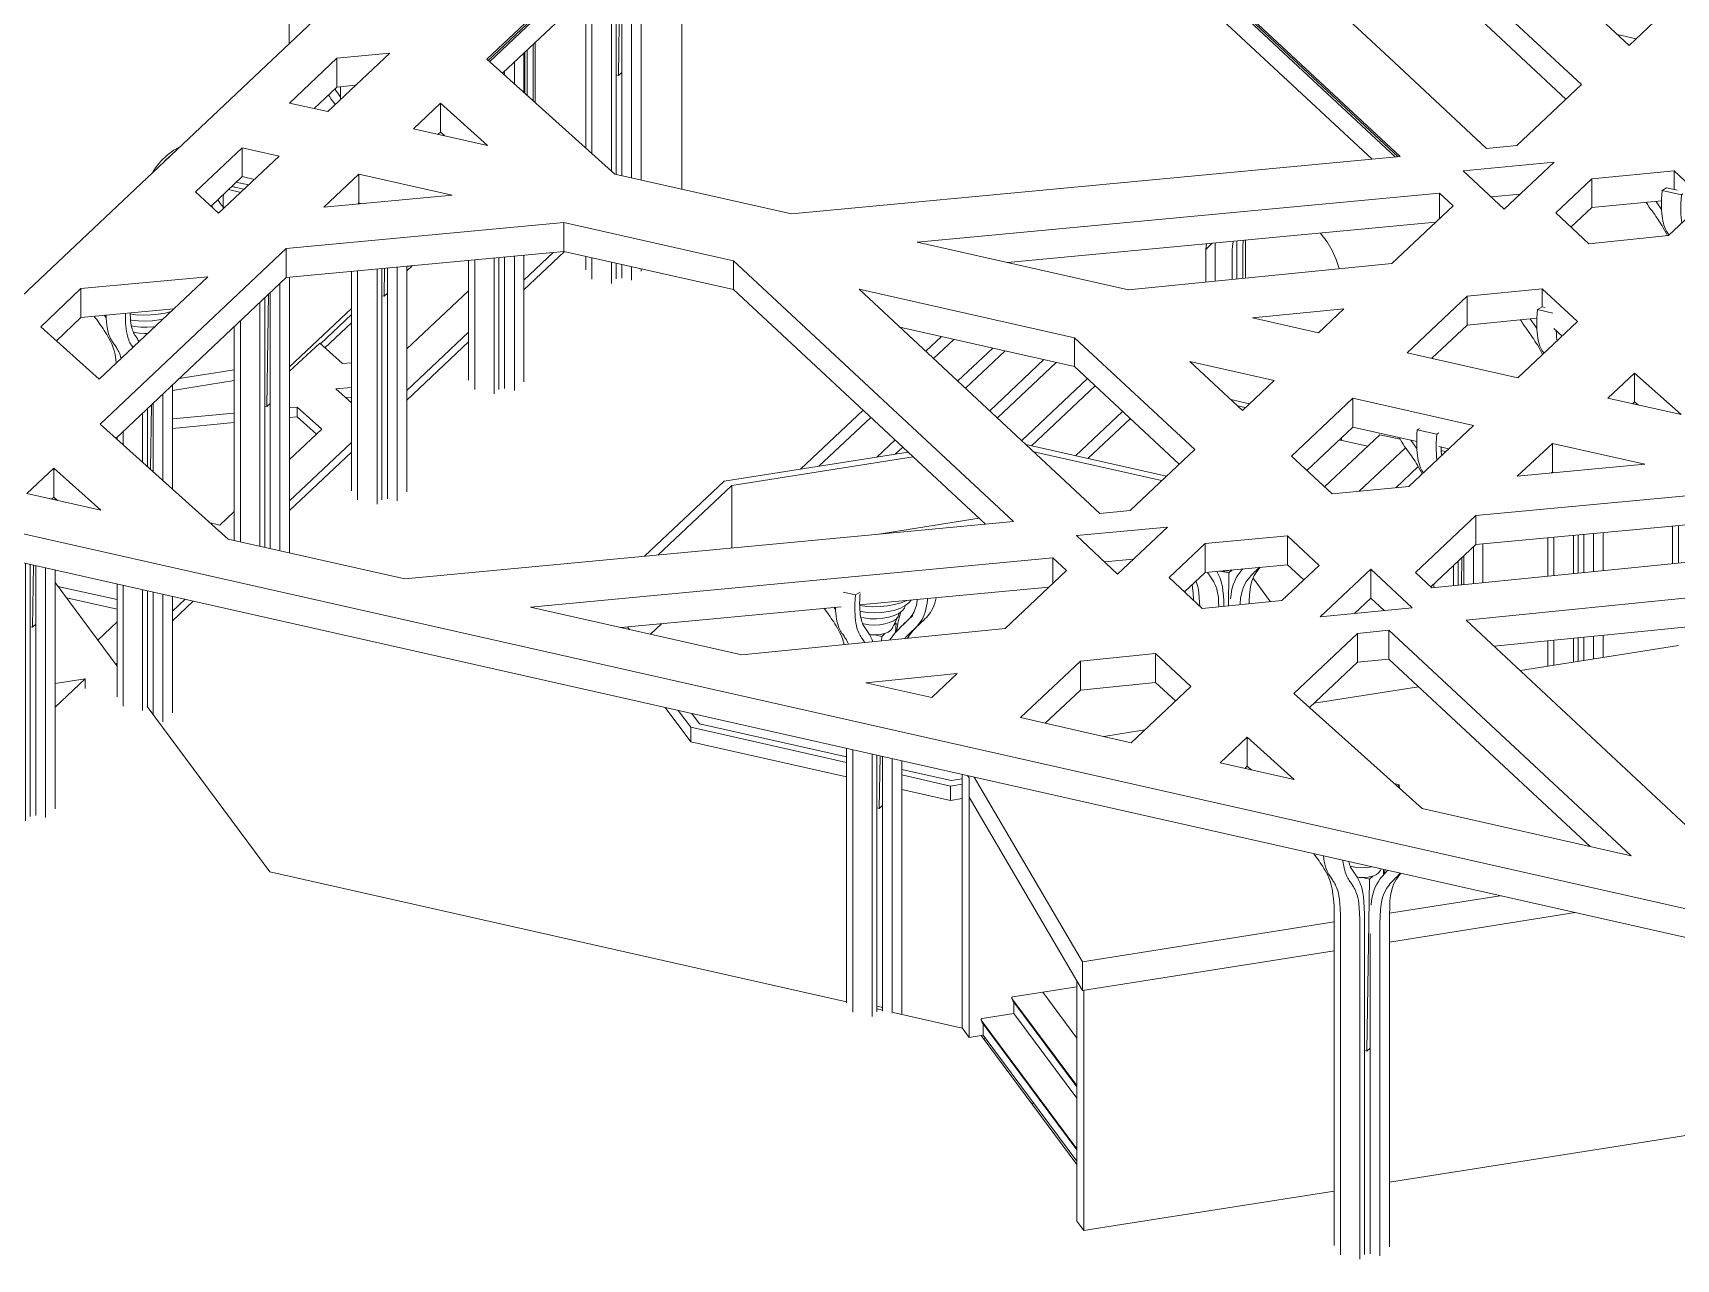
# Model space of a CAD drawing. Header units: millimetres. Extents: x -37866 to 44733, y -22737 to 33386.
# Drawn here: x -5679 to 9484, y -8749 to 2570 of the extents above; entities that cross this region are included whole.
import ezdxf

# ---------------------------------------------------------------- set-up
doc = ezdxf.new("R2010")
doc.units = ezdxf.units.MM
for name, color, linetype, lineweight in [('A-DOOR', 31, 'Continuous', 9), ('A-DOOR-FRAM', 31, 'Continuous', 9), ('A-FLOR', 192, 'Continuous', 9), ('A-GENM', 13, 'Continuous', 9), ('A-GLAZ-CURT', 52, 'Continuous', 9), ('A-WALL', 113, 'Continuous', 9), ('I-WALL', 2, 'Continuous', 9), ('S-FNDN', 32, 'Continuous', 9), ('S-STRS', 31, 'Continuous', 9)]:
    doc.layers.add(name, color=color, linetype=linetype, lineweight=lineweight)

# ---------------------------------------------------------------- blocks, each defined once
blk = doc.blocks.new('Arch - 750 x 2100 mm-239388-_3D_')
at = {"layer": 'A-DOOR-FRAM'}
for p, q in [((-1061, 2464), (-1061, 1941)), ((-1139, 2011), (-1139, 2390)), ((-1118, 1992), (-1118, 2410))]:
    blk.add_line(p, q, dxfattribs=at)
blk = doc.blocks.new('Arch - 750 x 2100 mm-239389-_3D_')
at = {"layer": 'A-DOOR'}
blk.add_line((-4328, -620), (-3821, -540), dxfattribs=at)
at = {"layer": 'A-DOOR-FRAM'}
blk.add_polyline3d([(-4472, 1377, 0), (-4461, 1389, 0), (-4419, 1428, 0)], dxfattribs=at)
blk = doc.blocks.new('楼梯 - 楼梯-163403-_3D_')
at = {"layer": 'S-STRS'}
for p, q in [((3356, -6343), (3954, -7148)), ((3639, -6285), (3364, -6328)), ((3364, -6364), (3364, -6354)), ((3954, -7158), (3364, -6364)), ((3954, -6710), (3639, -6285)), ((3374, -6482), (3080, -6528)), ((3374, -6482), (3374, -6376)), ((3954, -7264), (3374, -6482)), ((3072, -6543), (3954, -7731)), ((3080, -6564), (3080, -6554)), ((3954, -7741), (3080, -6564)), ((3090, -6682), (3090, -6576)), ((3090, -6682), (3954, -7846))]:
    blk.add_line(p, q, dxfattribs=at)
for points in [[(3356, -6343, 0), (3356, -6343, 0), (3355, -6341, 0), (3355, -6339, 0), (3355, -6336, 0), (3356, -6334, 0), (3358, -6332, 0), (3360, -6330, 0), (3362, -6329, 0), (3364, -6328, 0)], [(3080, -6528, 0), (3078, -6529, 0), (3076, -6530, 0), (3074, -6532, 0), (3072, -6534, 0), (3071, -6536, 0), (3071, -6539, 0), (3071, -6541, 0), (3072, -6543, 0), (3072, -6543, 0)]]:
    blk.add_polyline3d(points, dxfattribs=at)
blk = doc.blocks.new('Family6 - Family6-227031-_3D_')
at = {"layer": 'A-GENM'}
for p, q in [((-774, 552), (-1148, 199)), ((-1148, 288), (-877, 544)), ((-1658, 190), (-2229, -348)), ((-3031, -294), (-3311, -554)), ((-2821, -483), (-3031, -294)), ((-2229, -731), (-1658, -192)), ((-1658, -281), (-2229, -819)), ((-2740, -475), (-2821, -483)), ((-3821, -640), (-4392, -730)), ((-2882, -717), (-2740, -703)), ((-2740, -844), (-2882, -717)), ((-3311, -891), (-3239, -885)), ((-3239, -885), (-3014, -1087)), ((-3239, -973), (-3239, -885)), ((-2740, -792), (-2792, -797)), ((-4392, -993), (-3821, -939)), ((-3821, -1028), (-4392, -1082)), ((-3239, -973), (-3311, -980)), ((-3062, -1133), (-3239, -973)), ((-3014, -1087), (-3311, -1367)), ((-3311, -1749), (-2740, -1211)), ((-2740, -1300), (-3311, -1838)), ((-3954, -1974), (-4042, -1954)), ((-3821, -1848), (-3954, -1974)), ((-5448, -2539), (-4902, -2662)), ((-4902, -2751), (-5369, -2646)), ((-4392, -2768), (-4275, -2658)), ((-4199, -2675), (-4392, -2857)), ((-4902, -2867), (-5080, -3035)), ((-4913, -3259), (-4902, -3249)), ((-5473, -3654), (-5197, -3393)), ((-5197, -3393), (-5473, -3437)), ((-5197, -3482), (-5197, -3393))]:
    blk.add_line(p, q, dxfattribs=at)
blk = doc.blocks.new('Family7 - Family7-230587-_3D_')
at = {"layer": 'A-GENM'}
for p, q in [((-505, 5121), (-7656, -1629)), ((-1490, 2326), (227, 3946)), ((4355, 3834), (6939, 1428)), ((227, 3680), (-1344, 2197)), ((6680, 1403), (4355, 3568)), ((6881, 2299), (5514, 3573)), ((7501, 3125), (8610, 2092)), ((9050, 2454), (8565, 2905)), ((8468, 1958), (7501, 2859)), ((9343, 2730), (9050, 2454)), ((9115, 2515), (8942, 2554)), ((-3310, 1922), (-2873, 2335)), ((-2386, 2384), (-2958, 1843)), ((-2873, 2335), (-2386, 2384)), ((-2873, 2068), (-2873, 2335)), ((-308, 1266), (-1490, 2326)), ((7736, 1503), (6881, 2299)), ((-2873, 2068), (-3082, 1871)), ((-2701, 2086), (-2873, 2068)), ((8610, 2092), (8013, 1529)), ((-2958, 1843), (-3310, 1922)), ((-2168, 1685), (-1919, 1920)), ((-1919, 1920), (-1485, 1531)), ((-1919, 1654), (-1919, 1920)), ((-1485, 1531), (-2168, 1685)), ((-1919, 1654), (-1940, 1634)), ((-1882, 1621), (-1919, 1654)), ((8013, 1529), (7736, 1503)), ((-4177, 1103), (-3748, 1509)), ((-3406, 1432), (-3965, 905)), ((-3748, 1509), (-3406, 1432)), ((-3748, 1509), (-3748, 1243)), ((6939, 1428), (1322, 898)), ((7518, 1297), (8359, 1376)), ((8359, 1376), (7899, 942)), ((-3748, 1243), (-4035, 971)), ((-3634, 1217), (-3748, 1243)), ((-2994, 960), (-2670, 1266)), ((-2670, 1266), (-1809, 1072)), ((-2670, 1000), (-2670, 1266)), ((1322, 898), (-308, 1266)), ((7899, 942), (7518, 1297)), ((8373, 910), (8705, 1224)), ((8705, 1224), (9465, 1295)), ((8705, 958), (8705, 1224)), ((9465, 1295), (9758, 1023)), ((9465, 1126), (9465, 1295)), ((-3965, 905), (-4177, 1103)), ((-1809, 1072), (-2994, 960)), ((2481, 637), (7300, 1091)), ((7300, 1091), (7426, 974)), ((7300, 856), (7300, 1091)), ((8046, 1081), (7778, 1055)), ((-2670, 1000), (-2680, 989)), ((-2641, 993), (-2670, 1000)), ((7426, 974), (6861, 441)), ((8680, 624), (8373, 910)), ((8705, 958), (8515, 778)), ((9349, 1018), (8705, 958)), ((9758, 1023), (9414, 698)), ((-3341, 578), (-780, 819)), ((-780, 819), (787, 466)), ((-780, 553), (-780, 819)), ((7264, 822), (3313, 449)), ((4430, 197), (2481, 637)), ((9414, 698), (8680, 624)), ((-5058, -1043), (-3341, 578)), ((-3341, 311), (-3341, 578)), ((-780, 553), (-3341, 311)), ((787, 200), (-780, 553)), ((787, 466), (3371, -1941)), ((787, 200), (787, 466)), ((-5235, 209), (-4065, 319)), ((-4065, 319), (-5067, -627)), ((-3341, 311), (-4913, -1173)), ((6861, 441), (4430, 197)), ((-5607, -143), (-5235, 209)), ((-5235, -58), (-5235, 209)), ((3111, -1965), (787, 200)), ((4168, -1866), (1945, 205)), ((1945, 205), (3933, -244)), ((7555, 138), (8249, 208)), ((8249, 208), (8574, -95)), ((8249, 41), (8249, 208)), ((-4379, 23), (-5235, -58)), ((5574, -61), (6419, 24)), ((6419, 24), (6183, -198)), ((7003, -383), (7555, 138)), ((7555, -128), (7555, 138)), ((-5067, -627), (-5607, -143)), ((-5235, -58), (-5462, -272)), ((3933, -510), (2322, -147)), ((6183, -198), (5574, -61)), ((7555, -128), (7231, -434)), ((8199, -63), (7555, -128)), ((8574, -95), (8025, -613)), ((3933, -244), (5042, -1276)), ((3933, -244), (3933, -510)), ((8432, -229), (8356, -158)), ((8025, -613), (7003, -383)), ((4900, -1410), (3933, -510)), ((5482, -915), (4997, -463)), ((4997, -463), (5775, -639)), ((8855, -802), (9101, -570)), ((9101, -570), (9530, -954)), ((9101, -836), (9101, -570)), ((5775, -639), (5482, -915)), ((5547, -853), (5374, -814)), ((5935, -1337), (6501, -802)), ((6501, -802), (7616, -1054)), ((6501, -1069), (6501, -802)), ((9530, -954), (8855, -802)), ((9101, -836), (9083, -853)), ((9133, -865), (9101, -836)), ((-3876, -2103), (-5058, -1043)), ((7616, -1054), (7019, -1618)), ((6501, -1069), (6077, -1469)), ((7091, -1202), (6501, -1069)), ((5042, -1276), (4445, -1839)), ((6309, -1685), (5935, -1337)), ((7388, -1269), (7296, -1248)), ((8019, -1523), (8342, -1219)), ((8342, -1219), (9197, -1412)), ((8342, -1485), (8342, -1219)), ((-5736, -1683), (-5487, -1448)), ((-5487, -1448), (-5053, -1837)), ((-5487, -1715), (-5487, -1448)), ((9197, -1412), (8019, -1523)), ((8342, -1485), (8332, -1494)), ((8367, -1491), (8342, -1485)), ((-7656, -1629), (14541, -6635)), ((7019, -1618), (6309, -1685)), ((7635, -1886), (10229, -1643)), ((-5053, -1837), (-5736, -1683)), ((-5487, -1715), (-5508, -1735)), ((-5451, -1747), (-5487, -1715)), ((14541, -6901), (-7656, -1896)), ((3371, -1941), (-2246, -2470)), ((4445, -1839), (4168, -1866)), ((7078, -2411), (7635, -1886)), ((7635, -2152), (7635, -1886)), ((10229, -1909), (7635, -2152)), ((-2246, -2470), (-3876, -2103)), ((3950, -2071), (4792, -1992)), ((4331, -2426), (3950, -2071)), ((4792, -1992), (4331, -2426)), ((5137, -2145), (5897, -2073)), ((5897, -2073), (6190, -2346)), ((5897, -2339), (5897, -2073)), ((12095, -2064), (7229, -2553)), ((4805, -2458), (5137, -2145)), ((5137, -2411), (5137, -2145)), ((7635, -2152), (7220, -2544)), ((-1087, -2732), (3732, -2277)), ((3858, -2394), (3293, -2927)), ((3732, -2277), (3858, -2394)), ((3732, -2512), (3732, -2277)), ((4478, -2288), (4210, -2313)), ((5137, -2411), (4947, -2590)), ((5897, -2339), (5137, -2411)), ((6190, -2346), (5846, -2670)), ((6048, -2480), (5897, -2339)), ((6199, -2821), (6667, -2381)), ((6667, -2381), (7048, -2736)), ((6667, -2381), (6667, -2647)), ((7229, -2553), (7078, -2411)), ((7548, -2851), (13109, -2293)), ((3696, -2547), (1950, -2711)), ((5112, -2744), (4805, -2458)), ((13109, -2559), (7806, -3091)), ((1781, -2727), (-255, -2919)), ((5846, -2670), (5112, -2744)), ((6667, -2647), (6515, -2790)), ((6790, -2762), (6667, -2647)), ((862, -3171), (-1087, -2732)), ((7048, -2736), (6199, -2821)), ((10154, -5287), (7548, -2851)), ((3293, -2927), (862, -3171)), ((5956, -3527), (6545, -2973)), ((6545, -2973), (6833, -2944)), ((6545, -3239), (6545, -2973)), ((6833, -2944), (9068, -5026)), ((6833, -3210), (6833, -2944)), ((3987, -3230), (4681, -3160)), ((4681, -3160), (5006, -3463)), ((4681, -3426), (4681, -3160)), ((3435, -3751), (3987, -3230)), ((3987, -3230), (3987, -3496)), ((6545, -3239), (6101, -3657)), ((6833, -3210), (6545, -3239)), ((8691, -4941), (6833, -3210)), ((2006, -3429), (2851, -3344)), ((2615, -3566), (2006, -3429)), ((2851, -3344), (2615, -3566)), ((4681, -3426), (3987, -3496)), ((5006, -3463), (4457, -3982)), ((4864, -3597), (4681, -3426)), ((3987, -3496), (3662, -3803)), ((7140, -4590), (5956, -3527)), ((4457, -3982), (3435, -3751)), ((5276, -4168), (5526, -3932)), ((5526, -3932), (5961, -4323)), ((5526, -4198), (5526, -3932)), ((5961, -4323), (5276, -4168)), ((5526, -4198), (5503, -4219)), ((5564, -4233), (5526, -4198)), ((9068, -5026), (7140, -4590))]:
    blk.add_line(p, q, dxfattribs=at)
blk = doc.blocks.new('Family8 - COLUMN-233949-_3D_')
at = {"layer": 'A-GENM'}
for p, q in [((9354, 1116), (9397, 1141)), ((9354, 1116), (9533, 1076)), ((9495, 1119), (9400, 1141)), ((9546, 1083), (9533, 1076)), ((9581, 921), (9574, 923)), ((9592, 865), (9581, 868)), ((9873, -472), (9873, -94)), ((9960, -11), (9960, -550)), ((9687, -269), (9687, -305)), ((9731, -228), (9731, -344)), ((9760, -371), (9762, -198)), ((9783, -179), (9783, -391)), ((9687, -1960), (9687, -2305)), ((9731, -1956), (9731, -2264)), ((9783, -1951), (9783, -2215)), ((9873, -2130), (9873, -1943)), ((9960, -1934), (9960, -2047)), ((9450, -1982), (9450, -2329)), ((9507, -2324), (9507, -1977))]:
    blk.add_line(p, q, dxfattribs=at)
for points in [[(9421, 704, 0), (9415, 712, 0), (9409, 721, 0), (9403, 730, 0), (9396, 741, 0), (9390, 752, 0), (9384, 765, 0), (9378, 779, 0), (9372, 795, 0), (9367, 813, 0), (9363, 833, 0), (9358, 855, 0), (9355, 879, 0), (9352, 906, 0), (9350, 935, 0), (9349, 967, 0), (9349, 1000, 0), (9349, 1036, 0), (9351, 1075, 0), (9354, 1116, 0)], [(9533, 1076, 0), (9530, 1035, 0), (9529, 996, 0), (9528, 960, 0), (9528, 926, 0), (9529, 895, 0), (9531, 866, 0), (9534, 839, 0), (9538, 815, 0)], [(9209, 1005, 0), (9211, 1002, 0), (9223, 982, 0), (9236, 962, 0), (9249, 944, 0), (9262, 926, 0), (9275, 908, 0), (9287, 892, 0), (9298, 875, 0), (9310, 859, 0), (9321, 842, 0), (9332, 825, 0), (9344, 807, 0), (9355, 789, 0), (9366, 770, 0), (9378, 749, 0), (9390, 727, 0), (9401, 702, 0), (9403, 697, 0)], [(9350, 941, 0), (9337, 959, 0), (9324, 977, 0), (9312, 994, 0), (9300, 1012, 0), (9299, 1014, 0)], [(9584, 858, 0), (9581, 875, 0), (9578, 895, 0), (9575, 917, 0), (9574, 928, 0)]]:
    blk.add_polyline3d(points, dxfattribs=at)
blk = doc.blocks.new('Family8 - COLUMN-V23-_3D_')
at = {"layer": 'A-GENM'}
for p, q in [((8204, 16), (8247, 41)), ((8204, 16), (8347, -16)), ((8275, 35), (8247, 41)), ((8431, -230), (8431, -228)), ((8357, -1492), (8357, -1488)), ((8300, -2090), (8300, -2445)), ((8357, -2439), (8357, -2084)), ((8537, -2068), (8537, -2421)), ((8581, -2064), (8581, -2417)), ((8633, -2059), (8633, -2412)), ((8722, -2403), (8722, -2050)), ((8810, -2042), (8810, -2394)), ((8537, -3018), (8537, -3240)), ((8581, -3014), (8581, -3233)), ((8633, -3008), (8633, -3224)), ((8722, -3210), (8722, -2999)), ((8810, -2991), (8810, -3196)), ((8300, -3042), (8300, -3277)), ((8357, -3268), (8357, -3036))]:
    blk.add_line(p, q, dxfattribs=at)
for points in [[(8265, -387, 0), (8259, -379, 0), (8253, -370, 0), (8246, -359, 0), (8240, -348, 0), (8234, -335, 0), (8228, -321, 0), (8222, -305, 0), (8217, -287, 0), (8212, -267, 0), (8208, -245, 0), (8205, -221, 0), (8202, -194, 0), (8200, -165, 0), (8199, -134, 0), (8198, -100, 0), (8199, -64, 0), (8201, -25, 0), (8204, 16, 0)], [(8049, -78, 0), (8061, -98, 0), (8073, -118, 0), (8086, -138, 0), (8099, -156, 0), (8112, -174, 0), (8125, -192, 0), (8137, -208, 0), (8148, -225, 0), (8160, -241, 0), (8171, -258, 0), (8182, -275, 0), (8193, -293, 0), (8205, -311, 0), (8216, -330, 0), (8228, -351, 0), (8240, -373, 0), (8251, -398, 0), (8252, -399, 0)], [(8200, -159, 0), (8187, -141, 0), (8174, -123, 0), (8162, -106, 0), (8150, -88, 0), (8138, -71, 0), (8137, -69, 0)], [(8378, -179, 0), (8379, -205, 0), (8381, -235, 0), (8384, -261, 0), (8386, -273, 0)]]:
    blk.add_polyline3d(points, dxfattribs=at)
blk = doc.blocks.new('Family8 - COLUMN-V24-_3D_')
at = {"layer": 'A-GENM'}
for p, q in [((7096, -1094), (7116, -1082)), ((7096, -1094), (7275, -1134)), ((7296, -1122), (7275, -1134)), ((7503, -2525), (7506, -2273)), ((7525, -2256), (7525, -2523)), ((7615, -2514), (7615, -2171)), ((7702, -2146), (7702, -2505)), ((7429, -2346), (7429, -2533)), ((7473, -2305), (7473, -2528)), ((7250, -2551), (7250, -2516))]:
    blk.add_line(p, q, dxfattribs=at)
for points in [[(6929, -1165, 0), (6940, -1186, 0), (6953, -1208, 0), (6966, -1228, 0), (6979, -1247, 0), (6992, -1266, 0), (7004, -1284, 0), (7017, -1301, 0), (7029, -1318, 0), (7041, -1335, 0), (7052, -1351, 0), (7063, -1368, 0), (7075, -1385, 0), (7086, -1402, 0), (7097, -1421, 0), (7108, -1440, 0), (7120, -1461, 0), (7132, -1483, 0), (7141, -1502, 0)], [(7092, -1268, 0), (7079, -1251, 0), (7066, -1233, 0), (7054, -1215, 0), (7042, -1198, 0), (7036, -1189, 0)], [(7153, -1491, 0), (7151, -1489, 0), (7145, -1479, 0), (7138, -1469, 0), (7132, -1457, 0), (7126, -1444, 0), (7120, -1430, 0), (7115, -1414, 0), (7109, -1397, 0), (7105, -1377, 0), (7101, -1355, 0), (7097, -1330, 0), (7094, -1304, 0), (7092, -1275, 0), (7091, -1243, 0), (7091, -1209, 0), (7091, -1173, 0), (7093, -1135, 0), (7096, -1094, 0)], [(7275, -1134, 0), (7272, -1175, 0), (7271, -1214, 0), (7270, -1250, 0), (7270, -1284, 0), (7272, -1315, 0), (7274, -1344, 0), (7276, -1371, 0), (7277, -1374, 0)], [(7322, -1331, 0), (7320, -1315, 0), (7317, -1293, 0), (7315, -1268, 0), (7315, -1252, 0)], [(7362, -1294, 0), (7325, -1288, 0), (7317, -1287, 0)]]:
    blk.add_polyline3d(points, dxfattribs=at)
blk = doc.blocks.new('Family8 - COLUMN-V25-_3D_')
at = {"layer": 'A-GENM'}
for p, q in [((5292, -2401), (5357, -2415)), ((5353, -2720), (5357, -2415)), ((5357, -2415), (5387, -2387))]:
    blk.add_line(p, q, dxfattribs=at)
for points in [[(5160, -2409, 0), (5164, -2416, 0), (5170, -2425, 0), (5177, -2435, 0), (5183, -2443, 0), (5189, -2452, 0), (5194, -2460, 0), (5200, -2469, 0), (5206, -2478, 0), (5211, -2487, 0), (5217, -2497, 0), (5222, -2508, 0), (5228, -2519, 0), (5233, -2532, 0), (5239, -2546, 0), (5245, -2563, 0), (5250, -2584, 0), (5255, -2610, 0), (5260, -2642, 0), (5263, -2682, 0), (5266, -2729, 0)], [(5312, -2723, 0), (5310, -2677, 0), (5307, -2624, 0), (5302, -2579, 0), (5297, -2541, 0), (5290, -2509, 0), (5283, -2483, 0), (5276, -2463, 0), (5269, -2446, 0), (5263, -2432, 0), (5256, -2420, 0), (5250, -2408, 0), (5246, -2400, 0)], [(5385, -2388, 0), (5345, -2397, 0), (5302, -2401, 0), (5258, -2400, 0)], [(5485, -2378, 0), (5480, -2384, 0), (5467, -2399, 0), (5454, -2416, 0), (5440, -2436, 0), (5425, -2460, 0), (5411, -2490, 0), (5398, -2524, 0), (5386, -2565, 0), (5377, -2612, 0), (5372, -2653, 0)], [(5459, -2709, 0), (5460, -2698, 0), (5466, -2649, 0), (5473, -2608, 0), (5482, -2573, 0), (5493, -2545, 0), (5504, -2521, 0), (5515, -2502, 0), (5527, -2485, 0), (5539, -2469, 0), (5550, -2455, 0), (5561, -2442, 0), (5572, -2429, 0), (5584, -2418, 0), (5595, -2406, 0), (5606, -2395, 0), (5618, -2383, 0), (5630, -2372, 0), (5639, -2364, 0)], [(5646, -2363, 0), (5638, -2373, 0), (5626, -2387, 0), (5615, -2402, 0), (5603, -2419, 0), (5591, -2439, 0), (5580, -2462, 0), (5570, -2491, 0), (5561, -2525, 0), (5553, -2566, 0), (5548, -2616, 0), (5544, -2674, 0), (5543, -2700, 0)], [(5017, -2523, 0), (5021, -2549, 0), (5027, -2601, 0), (5031, -2661, 0), (5031, -2669, 0)], [(5088, -2721, 0), (5087, -2689, 0), (5084, -2641, 0), (5080, -2601, 0), (5076, -2569, 0), (5071, -2543, 0), (5065, -2522, 0), (5060, -2505, 0), (5054, -2491, 0), (5053, -2489, 0)]]:
    blk.add_polyline3d(points, dxfattribs=at)
blk = doc.blocks.new('Family8 - COLUMN-V26-_3D_')
at = {"layer": 'A-GENM'}
for p, q in [((1799, -2592), (1912, -2618)), ((1955, -2592), (1912, -2618)), ((2425, -2667), (2404, -2691)), ((1728, -2752), (1715, -2734)), ((2251, -2928), (2307, -2815)), ((2267, -2896), (2286, -2879)), ((2286, -2879), (2277, -2877)), ((2282, -2965), (2286, -2879)), ((2312, -2792), (2312, -2788)), ((2441, -2809), (2353, -2892)), ((2444, -2944), (2531, -2861)), ((2088, -2988), (2154, -3003)), ((2153, -3041), (2154, -3003)), ((2154, -3003), (2184, -2974)), ((2252, -2926), (2238, -2945)), ((1829, -4035), (1829, -6384)), ((1886, -6469), (1886, -4047)), ((2065, -4088), (2065, -6510)), ((2109, -4098), (2109, -6468)), ((2131, -4590), (2138, -4104)), ((2161, -4110), (2161, -6460)), ((2251, -6480), (2251, -4130)), ((2339, -4150), (2339, -6486)), ((2131, -4590), (2109, -4585)), ((2161, -4561), (2131, -4590)), ((2161, -6426), (2109, -6414)), ((2339, -6486), (2335, -6490))]:
    blk.add_line(p, q, dxfattribs=at)
for points in [[(1912, -2618, 0), (1909, -2659, 0), (1907, -2697, 0), (1906, -2734, 0), (1907, -2767, 0), (1908, -2799, 0), (1910, -2828, 0), (1913, -2855, 0), (1916, -2879, 0), (1920, -2901, 0), (1925, -2921, 0), (1930, -2939, 0), (1936, -2954, 0), (1942, -2969, 0), (1948, -2981, 0), (1954, -2993, 0), (1960, -3003, 0), (1967, -3013, 0), (1973, -3022, 0), (1979, -3031, 0), (1985, -3039, 0), (1991, -3048, 0), (1996, -3057, 0)], [(2072, -3050, 0), (2065, -3034, 0), (2059, -3020, 0), (2053, -3007, 0), (2047, -2996, 0), (2040, -2985, 0), (2034, -2975, 0), (2028, -2965, 0), (2022, -2956, 0), (2016, -2947, 0), (2010, -2938, 0), (2003, -2929, 0), (1997, -2920, 0), (1991, -2910, 0), (1986, -2900, 0), (1981, -2890, 0), (1976, -2879, 0), (1971, -2866, 0), (1967, -2852, 0), (1963, -2836, 0), (1959, -2819, 0), (1956, -2799, 0), (1954, -2776, 0), (1952, -2752, 0), (1951, -2725, 0), (1950, -2695, 0), (1951, -2664, 0), (1952, -2629, 0), (1954, -2607, 0)], [(2385, -2670, 0), (2333, -2690, 0), (2273, -2707, 0), (2208, -2719, 0), (2139, -2725, 0), (2069, -2727, 0), (1999, -2723, 0), (1950, -2716, 0)], [(2404, -2691, 0), (2370, -2717, 0), (2327, -2739, 0), (2275, -2758, 0), (2217, -2771, 0), (2154, -2780, 0), (2089, -2783, 0), (2024, -2780, 0), (1961, -2772, 0), (1953, -2771, 0)], [(2483, -2661, 0), (2482, -2667, 0), (2479, -2693, 0), (2474, -2716, 0), (2467, -2738, 0), (2460, -2757, 0), (2452, -2775, 0), (2443, -2791, 0), (2434, -2805, 0), (2424, -2819, 0), (2413, -2832, 0), (2401, -2845, 0), (2389, -2857, 0), (2377, -2869, 0), (2364, -2881, 0), (2351, -2893, 0), (2339, -2905, 0), (2326, -2917, 0), (2314, -2930, 0), (2301, -2943, 0), (2289, -2957, 0), (2276, -2971, 0), (2263, -2987, 0), (2250, -3004, 0), (2236, -3024, 0), (2230, -3033, 0)], [(2371, -2717, 0), (2363, -2740, 0), (2342, -2766, 0)], [(2366, -3020, 0), (2369, -3017, 0), (2380, -3005, 0), (2391, -2994, 0), (2403, -2982, 0), (2414, -2971, 0), (2426, -2960, 0), (2439, -2948, 0), (2452, -2936, 0), (2465, -2923, 0), (2478, -2910, 0), (2491, -2895, 0), (2503, -2879, 0), (2515, -2862, 0), (2527, -2844, 0), (2537, -2824, 0), (2547, -2801, 0), (2555, -2777, 0), (2562, -2751, 0), (2568, -2723, 0), (2572, -2693, 0), (2575, -2661, 0), (2575, -2653, 0)], [(2655, -2645, 0), (2650, -2669, 0), (2643, -2695, 0), (2634, -2719, 0), (2625, -2741, 0), (2614, -2761, 0), (2603, -2780, 0), (2591, -2797, 0), (2578, -2812, 0), (2566, -2827, 0), (2553, -2840, 0), (2540, -2853, 0), (2527, -2865, 0), (2519, -2873, 0)], [(1623, -2742, 0), (1628, -2750, 0), (1641, -2768, 0), (1653, -2785, 0), (1665, -2802, 0), (1677, -2818, 0), (1688, -2835, 0), (1700, -2851, 0), (1711, -2868, 0), (1722, -2886, 0), (1733, -2904, 0), (1745, -2924, 0), (1756, -2944, 0), (1768, -2967, 0), (1780, -2991, 0), (1791, -3020, 0), (1801, -3053, 0), (1807, -3076, 0)], [(1847, -3072, 0), (1845, -3066, 0), (1839, -3055, 0), (1834, -3044, 0), (1828, -3034, 0), (1823, -3025, 0), (1817, -3016, 0), (1811, -3007, 0), (1806, -2999, 0), (1800, -2990, 0), (1794, -2982, 0), (1787, -2973, 0), (1781, -2963, 0), (1775, -2952, 0), (1768, -2941, 0), (1762, -2928, 0), (1756, -2914, 0), (1751, -2898, 0), (1746, -2880, 0), (1741, -2860, 0), (1737, -2838, 0), (1733, -2814, 0), (1731, -2787, 0), (1728, -2758, 0), (1727, -2732, 0)], [(2342, -2766, 0), (2311, -2789, 0), (2269, -2809, 0), (2220, -2824, 0), (2165, -2834, 0), (2106, -2839, 0), (2047, -2838, 0), (1989, -2831, 0), (1960, -2826, 0)], [(2289, -2838, 0), (2262, -2858, 0), (2226, -2874, 0), (2183, -2886, 0), (2136, -2894, 0), (2085, -2896, 0), (2035, -2894, 0), (1988, -2886, 0), (1977, -2883, 0)], [(2312, -2793, 0), (2306, -2816, 0), (2289, -2838, 0)], [(2291, -2954, 0), (2293, -2938, 0), (2299, -2907, 0), (2304, -2880, 0), (2310, -2854, 0), (2316, -2831, 0), (2321, -2809, 0), (2327, -2788, 0), (2331, -2775, 0)], [(2238, -2945, 0), (2214, -2962, 0), (2181, -2975, 0), (2142, -2984, 0), (2098, -2988, 0), (2054, -2987, 0), (2040, -2986, 0)], [(2502, -2889, 0), (2491, -2900, 0), (2479, -2911, 0), (2468, -2922, 0), (2457, -2934, 0), (2445, -2947, 0), (2434, -2960, 0), (2423, -2974, 0), (2411, -2990, 0), (2399, -3007, 0), (2393, -3017, 0)]]:
    blk.add_polyline3d(points, dxfattribs=at)
blk = doc.blocks.new('Family8 - COLUMN-V27-_3D_')
at = {"layer": 'A-GENM'}
for p, q in [((-374, 4283), (-412, 4287)), ((-67, 3402), (-67, 1211)), ((-297, 3186), (-297, 1263)), ((-275, 2176), (-260, 3220)), ((-244, 3235), (-244, 1252)), ((-155, 1231), (-155, 3320)), ((-341, 3144), (-341, 1295)), ((-577, 2921), (-577, 1507)), ((-520, 1456), (-520, 2975)), ((-275, 2176), (-297, 2181)), ((-244, 2205), (-275, 2176)), ((-577, 507), (-577, 382)), ((-520, 297), (-520, 494)), ((-341, 454), (-341, 256)), ((-297, 444), (-297, 298)), ((-244, 432), (-244, 307)), ((-155, 286), (-155, 412)), ((-67, 392), (-67, 369))]:
    blk.add_line(p, q, dxfattribs=at)
for points in [[(-193, 4599, 0), (-164, 4594, 0), (-101, 4580, 0), (-69, 4570, 0)], [(-406, 4398, 0), (-367, 4403, 0), (-317, 4406, 0), (-267, 4403, 0), (-249, 4401, 0)], [(-371, 4431, 0), (-338, 4433, 0), (-279, 4432, 0), (-223, 4425, 0)], [(-256, 4539, 0), (-221, 4535, 0), (-168, 4523, 0), (-132, 4511, 0)], [(-447, 4321, 0), (-415, 4329, 0), (-367, 4337, 0), (-317, 4339, 0), (-314, 4339, 0)], [(-418, 4293, 0), (-408, 4296, 0), (-370, 4305, 0), (-349, 4308, 0)]]:
    blk.add_polyline3d(points, dxfattribs=at)
blk = doc.blocks.new('Family8 - COLUMN-V28-_3D_')
at = {"layer": 'A-GENM'}
for p, q in [((-975, 3339), (-975, 3393)), ((-1755, 3170), (-1711, 3196)), ((-1691, 3190), (-1714, 3208)), ((-1532, 3155), (-1711, 3196)), ((-1618, 3309), (-1614, 3316)), ((-1005, 3211), (-1019, 3197)), ((-923, 3321), (-1011, 3238)), ((-975, 3236), (-1011, 3238)), ((-1011, 3238), (-1006, 3207)), ((-975, 3271), (-975, 3283)), ((-923, 3321), (-887, 3319)), ((-1755, 3170), (-1575, 3130)), ((-1532, 3155), (-1575, 3130)), ((-1236, 2098), (-1236, 2299)), ((-1148, 2382), (-1148, 2019)), ((-1341, 2193), (-1341, 2200)), ((-1326, 2214), (-1326, 2179)), ((-1658, 470), (-1658, -637)), ((-1601, -722), (-1601, 475)), ((-1422, 492), (-1422, -762)), ((-1378, 497), (-1378, -721)), ((-1326, 501), (-1326, -712)), ((-1236, -732), (-1236, 510)), ((-1148, 518), (-1148, -650))]:
    blk.add_line(p, q, dxfattribs=at)
for points in [[(-1232, 3352, 0), (-1223, 3347, 0), (-1196, 3327, 0), (-1182, 3309, 0)], [(-1167, 3358, 0), (-1164, 3356, 0), (-1141, 3338, 0)], [(-1123, 3362, 0), (-1124, 3361, 0), (-1144, 3335, 0)], [(-977, 3376, 0), (-979, 3368, 0), (-993, 3337, 0), (-1019, 3306, 0)], [(-1019, 3253, 0), (-993, 3283, 0), (-979, 3315, 0), (-976, 3347, 0)], [(-1751, 3173, 0), (-1765, 3183, 0), (-1785, 3200, 0)], [(-1753, 3230, 0), (-1724, 3213, 0), (-1675, 3190, 0), (-1649, 3181, 0)], [(-1019, 3306, 0), (-1055, 3279, 0), (-1100, 3254, 0), (-1153, 3233, 0), (-1214, 3217, 0), (-1279, 3205, 0), (-1348, 3198, 0), (-1418, 3197, 0), (-1487, 3201, 0), (-1555, 3210, 0), (-1618, 3224, 0), (-1675, 3243, 0), (-1718, 3263, 0)], [(-1144, 3335, 0), (-1176, 3312, 0), (-1217, 3292, 0), (-1267, 3277, 0), (-1322, 3266, 0), (-1381, 3262, 0), (-1440, 3263, 0), (-1498, 3269, 0), (-1551, 3281, 0), (-1598, 3298, 0), (-1628, 3314, 0)], [(-1566, 3287, 0), (-1539, 3298, 0), (-1496, 3310, 0), (-1449, 3318, 0), (-1399, 3320, 0), (-1348, 3318, 0), (-1301, 3310, 0), (-1258, 3297, 0), (-1234, 3287, 0)], [(-1019, 3197, 0), (-1055, 3169, 0), (-1100, 3144, 0), (-1153, 3123, 0), (-1214, 3107, 0), (-1279, 3095, 0), (-1348, 3089, 0), (-1418, 3087, 0), (-1487, 3091, 0), (-1536, 3097, 0)], [(-1087, 3207, 0), (-1117, 3186, 0), (-1160, 3163, 0), (-1212, 3145, 0), (-1270, 3131, 0), (-1333, 3123, 0), (-1398, 3120, 0), (-1463, 3122, 0), (-1526, 3131, 0), (-1534, 3132, 0)], [(-1533, 3153, 0), (-1487, 3148, 0), (-1418, 3144, 0), (-1348, 3145, 0), (-1279, 3152, 0), (-1214, 3163, 0), (-1153, 3180, 0), (-1100, 3201, 0), (-1055, 3225, 0), (-1019, 3253, 0)], [(-1506, 3271, 0), (-1489, 3278, 0), (-1452, 3286, 0), (-1411, 3290, 0), (-1369, 3289, 0), (-1330, 3283, 0), (-1295, 3272, 0)], [(-979, 3310, 0), (-976, 3291, 0), (-976, 3270, 0)], [(-1759, 2995, 0), (-1772, 3013, 0), (-1784, 3031, 0), (-1797, 3048, 0), (-1809, 3066, 0), (-1820, 3083, 0), (-1831, 3101, 0), (-1841, 3120, 0), (-1850, 3138, 0)], [(-1759, 3112, 0), (-1765, 3116, 0), (-1796, 3145, 0), (-1814, 3172, 0)], [(-1757, 2973, 0), (-1758, 2989, 0), (-1760, 3021, 0), (-1760, 3054, 0), (-1759, 3091, 0), (-1758, 3129, 0), (-1755, 3170, 0)], [(-1575, 3130, 0), (-1578, 3089, 0), (-1580, 3050, 0), (-1581, 3014, 0), (-1580, 2980, 0), (-1579, 2949, 0), (-1577, 2920, 0), (-1574, 2893, 0), (-1571, 2868, 0), (-1567, 2846, 0), (-1562, 2827, 0), (-1557, 2809, 0), (-1551, 2793, 0), (-1548, 2786, 0)], [(-1458, 2781, 0), (-1459, 2782, 0), (-1465, 2792, 0), (-1471, 2801, 0), (-1477, 2810, 0), (-1484, 2819, 0), (-1490, 2828, 0), (-1495, 2837, 0), (-1501, 2847, 0), (-1506, 2857, 0), (-1511, 2869, 0), (-1516, 2881, 0), (-1520, 2895, 0), (-1524, 2911, 0), (-1528, 2929, 0), (-1531, 2949, 0), (-1533, 2971, 0), (-1535, 2996, 0), (-1536, 3022, 0), (-1537, 3052, 0), (-1536, 3084, 0), (-1535, 3118, 0), (-1532, 3155, 0)], [(-1169, 3052, 0), (-1214, 3040, 0), (-1279, 3029, 0), (-1348, 3022, 0), (-1418, 3021, 0), (-1487, 3025, 0), (-1537, 3031, 0)], [(-1244, 2981, 0), (-1270, 2976, 0), (-1333, 2968, 0), (-1398, 2965, 0), (-1463, 2967, 0), (-1526, 2975, 0), (-1534, 2977, 0)], [(-1316, 2914, 0), (-1322, 2913, 0), (-1381, 2908, 0), (-1440, 2909, 0), (-1498, 2916, 0), (-1527, 2922, 0)], [(-1382, 2851, 0), (-1402, 2851, 0), (-1452, 2854, 0), (-1499, 2862, 0), (-1510, 2864, 0)]]:
    blk.add_polyline3d(points, dxfattribs=at)
blk = doc.blocks.new('Family8 - COLUMN-V29-_3D_')
at = {"layer": 'A-GENM'}
for p, q in [((-2740, 368), (-2740, -1656)), ((-2682, -1741), (-2682, 374)), ((-2503, 390), (-2503, -1781)), ((-2459, 395), (-2459, -1740)), ((-2437, 139), (-2434, 397)), ((-2407, 400), (-2407, -1731)), ((-2317, -1751), (-2317, 408)), ((-2229, 416), (-2229, -1668)), ((-2407, 168), (-2437, 139)), ((-2437, 139), (-2459, 144))]:
    blk.add_line(p, q, dxfattribs=at)
for points in [[(-2951, 1994, 0), (-2940, 1979, 0), (-2928, 1961, 0), (-2915, 1944, 0), (-2903, 1927, 0), (-2891, 1910, 0), (-2890, 1908, 0)], [(-2840, 1977, 0), (-2853, 1994, 0), (-2866, 2012, 0), (-2878, 2030, 0), (-2890, 2047, 0), (-2892, 2050, 0)], [(-2839, 1956, 0), (-2840, 1970, 0), (-2841, 2002, 0), (-2841, 2036, 0), (-2841, 2072, 0)]]:
    blk.add_polyline3d(points, dxfattribs=at)
blk = doc.blocks.new('Family8 - COLUMN-V30-_3D_')
at = {"layer": 'A-GENM'}
for p, q in [((-3922, 1074), (-3924, 1076)), ((-3874, 1123), (-3761, 1097)), ((-3731, 1126), (-3844, 1151)), ((-3311, 314), (-3311, -2230)), ((-3519, -880), (-3504, 158)), ((-3488, 173), (-3488, -2190)), ((-3399, -2210), (-3399, 257)), ((-3584, 82), (-3584, -2168)), ((-3540, 123), (-3540, -2178)), ((-3821, -141), (-3821, -2115)), ((-3764, -2128), (-3764, -87)), ((-3519, -880), (-3540, -875)), ((-3488, -851), (-3519, -880))]:
    blk.add_line(p, q, dxfattribs=at)
for points in [[(-3921, 947, 0), (-3921, 952, 0), (-3922, 983, 0), (-3922, 1017, 0), (-3922, 1053, 0), (-3921, 1079, 0)], [(-3842, 1154, 0), (-3837, 1152, 0), (-3812, 1143, 0)], [(-3686, 1168, 0), (-3717, 1173, 0), (-3780, 1187, 0), (-3801, 1193, 0)], [(-4032, 975, 0), (-4022, 960, 0), (-4017, 954, 0)], [(-3921, 958, 0), (-3934, 976, 0), (-3947, 993, 0), (-3959, 1011, 0), (-3971, 1028, 0), (-3973, 1030, 0)]]:
    blk.add_polyline3d(points, dxfattribs=at)
blk = doc.blocks.new('Family8 - COLUMN-V31-_3D_')
at = {"layer": 'A-GENM'}
for p, q in [((-4392, -680), (-4392, -1640)), ((-4622, -897), (-4622, -1434)), ((-4594, -1459), (-4585, -863)), ((-4570, -848), (-4570, -1481)), ((-4480, -1561), (-4480, -763)), ((-4666, -939), (-4666, -1395)), ((-4902, -1162), (-4902, -1183)), ((-4845, -1234), (-4845, -1108)), ((-4902, -2517), (-4902, -3560)), ((-4845, -3645), (-4845, -2530)), ((-4666, -2570), (-4666, -3686)), ((-4622, -2580), (-4622, -3653)), ((-4570, -2592), (-4570, -3723)), ((-4480, -3789), (-4480, -2612)), ((-4392, -2632), (-4392, -3706))]:
    blk.add_line(p, q, dxfattribs=at)
for points in [[(-5112, -46, 0), (-5103, -59, 0), (-5090, -76, 0), (-5078, -94, 0), (-5066, -111, 0), (-5054, -127, 0), (-5042, -144, 0), (-5031, -160, 0), (-5020, -177, 0), (-5009, -195, 0), (-4998, -213, 0), (-4986, -233, 0), (-4974, -253, 0), (-4963, -275, 0), (-4951, -300, 0), (-4940, -329, 0), (-4930, -362, 0), (-4921, -400, 0), (-4913, -445, 0), (-4909, -477, 0)], [(-5003, -61, 0), (-5015, -43, 0), (-5020, -37, 0)], [(-4865, -435, 0), (-4869, -419, 0), (-4875, -402, 0), (-4880, -388, 0), (-4886, -375, 0), (-4892, -364, 0), (-4897, -353, 0), (-4903, -343, 0), (-4908, -334, 0), (-4914, -325, 0), (-4919, -316, 0), (-4925, -308, 0), (-4931, -299, 0), (-4937, -291, 0), (-4943, -281, 0), (-4950, -272, 0), (-4956, -261, 0), (-4962, -250, 0), (-4968, -237, 0), (-4974, -223, 0), (-4980, -207, 0), (-4985, -189, 0), (-4990, -169, 0), (-4994, -147, 0), (-4997, -123, 0), (-5000, -96, 0), (-5002, -67, 0), (-5003, -36, 0)], [(-4824, -19, 0), (-4824, -42, 0), (-4824, -76, 0), (-4823, -108, 0), (-4821, -137, 0), (-4818, -163, 0), (-4815, -188, 0), (-4810, -210, 0), (-4806, -230, 0), (-4801, -247, 0), (-4795, -263, 0), (-4789, -278, 0), (-4783, -290, 0), (-4777, -302, 0), (-4770, -312, 0), (-4764, -322, 0), (-4758, -331, 0), (-4756, -333, 0)], [(-4404, -2, 0), (-4458, -16, 0), (-4523, -28, 0), (-4592, -34, 0), (-4662, -36, 0), (-4731, -32, 0), (-4781, -25, 0)], [(-4699, -279, 0), (-4703, -274, 0), (-4709, -264, 0), (-4715, -255, 0), (-4721, -246, 0), (-4727, -237, 0), (-4733, -228, 0), (-4739, -219, 0), (-4745, -209, 0), (-4750, -199, 0), (-4755, -187, 0), (-4760, -175, 0), (-4764, -161, 0), (-4768, -145, 0), (-4772, -128, 0), (-4775, -108, 0), (-4777, -85, 0), (-4779, -61, 0), (-4780, -34, 0), (-4780, -15, 0)], [(-4479, -73, 0), (-4514, -80, 0), (-4577, -89, 0), (-4642, -92, 0), (-4707, -89, 0), (-4769, -81, 0), (-4778, -79, 0)], [(-4552, -141, 0), (-4566, -143, 0), (-4624, -148, 0), (-4684, -147, 0), (-4742, -140, 0), (-4771, -134, 0)], [(-4619, -205, 0), (-4645, -205, 0), (-4695, -202, 0), (-4743, -195, 0), (-4754, -192, 0)]]:
    blk.add_polyline3d(points, dxfattribs=at)
blk = doc.blocks.new('Family8 - COLUMN-V32-_3D_')
at = {"layer": 'A-GENM'}
for p, q in [((-5473, -1727), (-5473, -1742)), ((-5983, -2273), (-5983, -4579)), ((-5926, -4664), (-5926, -2286)), ((-5747, -2326), (-5747, -4704)), ((-5703, -2336), (-5703, -4663)), ((-5681, -2917), (-5673, -2343)), ((-5651, -2348), (-5651, -4654)), ((-5561, -4674), (-5561, -2368)), ((-5473, -2388), (-5473, -4592)), ((-5681, -2917), (-5703, -2912)), ((-5651, -2889), (-5681, -2917))]:
    blk.add_line(p, q, dxfattribs=at)
blk = doc.blocks.new('Family8 - COLUMN-V56-_3D_')
at = {"layer": 'A-GENM'}
for p, q in [((6929, -4370), (6884, -4360)), ((6929, -4370), (6915, -4388)), ((6931, -4402), (6929, -4370)), ((6752, -5168), (6762, -5147)), ((6783, -5204), (6785, -5152)), ((6589, -5228), (6654, -5243)), ((6631, -6829), (6654, -5243)), ((6654, -5243), (6685, -5214)), ((6753, -5165), (6739, -5185)), ((6329, -5558), (6329, -8624)), ((6839, -5570), (6839, -8637)), ((6386, -8709), (6386, -5642)), ((6566, -5683), (6566, -8749)), ((6610, -5641), (6610, -8708)), ((6662, -5743), (6662, -8699)), ((6751, -8719), (6751, -5653)), ((6662, -6801), (6631, -6829)), ((6631, -6829), (6610, -6824))]:
    blk.add_line(p, q, dxfattribs=at)
for points in [[(6141, -5007, 0), (6154, -5024, 0), (6166, -5041, 0), (6177, -5058, 0), (6189, -5074, 0), (6200, -5091, 0), (6211, -5108, 0), (6223, -5126, 0), (6234, -5144, 0), (6245, -5163, 0), (6257, -5184, 0), (6269, -5206, 0), (6280, -5231, 0), (6291, -5260, 0), (6301, -5293, 0), (6311, -5331, 0), (6318, -5376, 0), (6324, -5428, 0), (6328, -5488, 0), (6329, -5558, 0)], [(6386, -5642, 0), (6386, -5574, 0), (6384, -5516, 0), (6381, -5468, 0), (6377, -5429, 0), (6373, -5397, 0), (6368, -5371, 0), (6362, -5350, 0), (6357, -5333, 0), (6351, -5318, 0), (6345, -5306, 0), (6340, -5294, 0), (6334, -5284, 0), (6329, -5274, 0), (6323, -5265, 0), (6318, -5256, 0), (6312, -5247, 0), (6306, -5239, 0), (6300, -5230, 0), (6294, -5221, 0), (6288, -5212, 0), (6282, -5202, 0), (6275, -5192, 0), (6269, -5180, 0), (6263, -5168, 0), (6257, -5154, 0), (6251, -5138, 0), (6246, -5120, 0), (6242, -5100, 0), (6237, -5078, 0), (6234, -5054, 0), (6231, -5027, 0)], [(6410, -5068, 0), (6413, -5094, 0), (6417, -5118, 0), (6421, -5141, 0), (6426, -5160, 0), (6431, -5178, 0), (6436, -5194, 0), (6442, -5208, 0), (6448, -5221, 0), (6455, -5232, 0), (6461, -5243, 0), (6467, -5253, 0), (6474, -5262, 0), (6480, -5271, 0), (6486, -5279, 0), (6491, -5288, 0), (6497, -5296, 0), (6502, -5305, 0), (6508, -5314, 0), (6513, -5324, 0), (6519, -5335, 0), (6525, -5346, 0), (6530, -5359, 0), (6536, -5373, 0), (6542, -5390, 0), (6547, -5411, 0), (6552, -5437, 0), (6557, -5469, 0), (6560, -5509, 0), (6563, -5557, 0), (6565, -5614, 0), (6566, -5683, 0)], [(6610, -5641, 0), (6609, -5568, 0), (6607, -5505, 0), (6604, -5451, 0), (6599, -5406, 0), (6594, -5368, 0), (6587, -5336, 0), (6580, -5311, 0), (6573, -5290, 0), (6566, -5273, 0), (6560, -5259, 0), (6553, -5247, 0), (6547, -5235, 0), (6541, -5224, 0), (6535, -5214, 0), (6529, -5204, 0), (6523, -5195, 0), (6516, -5186, 0), (6510, -5177, 0), (6504, -5168, 0), (6498, -5159, 0), (6492, -5150, 0), (6486, -5140, 0), (6481, -5130, 0), (6476, -5118, 0), (6471, -5106, 0), (6467, -5092, 0), (6464, -5080, 0)], [(6675, -5128, 0), (6636, -5134, 0), (6586, -5136, 0), (6536, -5133, 0), (6488, -5125, 0), (6477, -5123, 0)], [(6792, -5193, 0), (6794, -5178, 0), (6798, -5155, 0)], [(6739, -5185, 0), (6715, -5202, 0), (6682, -5215, 0), (6642, -5224, 0), (6599, -5228, 0), (6555, -5227, 0), (6541, -5225, 0)], [(6823, -5161, 0), (6814, -5169, 0), (6802, -5182, 0), (6789, -5196, 0), (6777, -5211, 0), (6764, -5227, 0), (6751, -5243, 0), (6737, -5263, 0), (6722, -5287, 0), (6708, -5317, 0), (6695, -5351, 0), (6683, -5392, 0), (6674, -5439, 0), (6669, -5481, 0)], [(6751, -5653, 0), (6753, -5584, 0), (6757, -5526, 0), (6762, -5476, 0), (6770, -5435, 0), (6779, -5401, 0), (6789, -5372, 0), (6801, -5349, 0), (6812, -5329, 0), (6824, -5312, 0), (6835, -5297, 0), (6847, -5282, 0), (6858, -5269, 0), (6869, -5257, 0), (6881, -5245, 0), (6892, -5233, 0), (6903, -5222, 0), (6915, -5211, 0), (6927, -5199, 0), (6939, -5188, 0)], [(6944, -5188, 0), (6935, -5200, 0), (6923, -5214, 0), (6912, -5229, 0), (6900, -5246, 0), (6888, -5266, 0), (6877, -5289, 0), (6867, -5318, 0), (6858, -5352, 0), (6850, -5393, 0), (6844, -5443, 0), (6841, -5501, 0), (6839, -5570, 0)]]:
    blk.add_polyline3d(points, dxfattribs=at)
blk = doc.blocks.new('Arch - 750 x 2100 mm 3-252550-_3D_')
at = {"layer": 'A-DOOR-FRAM'}
for p, q in [((5432, 649), (5430, 607)), ((5430, 298), (5430, 607)), ((5485, 596), (5489, 655)), ((5512, 657), (5511, 623)), ((5511, 623), (5511, 306)), ((5485, 596), (5485, 303))]:
    blk.add_line(p, q, dxfattribs=at)
blk = doc.blocks.new('System Panel - Glazed-251413-_3D_')
at = {"layer": 'A-GLAZ-CURT'}
for p, q in [((2789, 4166), (227, 3924)), ((227, 3902), (2789, 4144)), ((4355, 3813), (2789, 4166)), ((2789, 4144), (2789, 4166)), ((2789, 4144), (4355, 3790)), ((227, 3924), (-1478, 2315)), ((-1466, 2304), (227, 3902)), ((227, 3902), (227, 3924)), ((6918, 1426), (4355, 3813)), ((4355, 3790), (4355, 3813)), ((4355, 3790), (6896, 1424))]:
    blk.add_line(p, q, dxfattribs=at)

msp = doc.modelspace()

# ---------------------------------------------------------------- linework, layer by layer
at = {"layer": 'A-FLOR'}
for p, q in [((-2180, 420), (-2229, 413)), ((-2740, -30), (-3025, -299)), ((5436, -872), (5510, -888)), ((4448, -990), (4057, -1358)), ((6637, -1246), (6376, -1187)), ((-4902, -3275), (-5473, -2505)), ((9507, -3086), (8047, -3317)), ((7107, -3466), (6143, -3618)), ((-3493, -5173), (-4625, -3648)), ((4581, -3865), (4203, -3924)), ((3008, -4301), (4006, -6004)), ((4006, -6270), (2960, -4485)), ((1829, -6375), (-3493, -5173)), ((6840, -5556), (7860, -5395)), ((4006, -6004), (6329, -5637)), ((6329, -5903), (4006, -6270)), ((4006, -6004), (4006, -6270)), ((3954, -6235), (3639, -6285)), ((3639, -6285), (3954, -6710)), ((2161, -6451), (2109, -6439)), ((2896, -6617), (2259, -6473)), ((3954, -7875), (3071, -6685)), ((6329, -8121), (4367, -8431))]:
    msp.add_line(p, q, dxfattribs=at)
at = {"layer": 'A-WALL'}
for p, q in [((-3315, 2469), (-3315, 4098)), ((309, 1127), (309, 3688)), ((-1045, 2479), (-1045, 1927)), ((5204, 628), (5144, 570)), ((5144, 570), (5152, 623)), ((5232, 630), (5232, 278)), ((5144, 269), (5144, 570)), ((-3311, -512), (-2740, 26)), ((5436, -872), (5510, -888)), ((6397, -1192), (6376, -1187)), ((6397, -1167), (6397, -1192)), ((2895, -6615), (2895, -4275)), ((2945, -4286), (2960, -4307)), ((2960, -4307), (2948, -4287)), ((2960, -4307), (2960, -6703)), ((8554, -5551), (6839, -5822)), ((3954, -8399), (3954, -6181)), ((4019, -6268), (4019, -8486)), ((2895, -6615), (2960, -6703)), ((2960, -6703), (3090, -6682)), ((6839, -8040), (12639, -7124)), ((3954, -8399), (4019, -8486)), ((4019, -8486), (4367, -8431))]:
    msp.add_line(p, q, dxfattribs=at)
for points in [[(-4571, 1284, 0), (-4546, 1325, 0), (-4498, 1385, 0), (-4441, 1440, 0), (-4378, 1486, 0), (-4327, 1515, 0)], [(6202, 722, 0), (6209, 713, 0), (6264, 640, 0), (6311, 561, 0), (6348, 479, 0), (6375, 395, 0), (6376, 393, 0)]]:
    msp.add_polyline3d(points, dxfattribs=at)
at = {"layer": 'I-WALL'}
for p, q in [((5389, 294), (5389, 563)), ((699, -1569), (2398, -1301)), ((2443, -1343), (771, -1607)), ((3485, -1229), (4781, -1522)), ((4737, -1563), (3558, -1297)), ((-36, -2262), (699, -1569)), ((771, -1607), (88, -2250)), ((771, -1607), (771, -2186)), ((-192, -2913), (-174, -2937)), ((391, -3840), (275, -3684)), ((402, -3713), (472, -3807)), ((391, -3973), (391, -3840)), ((1829, -4165), (391, -3840)), ((472, -3807), (1829, -4114)), ((2339, -4229), (2794, -4332)), ((2787, -4382), (2339, -4280)), ((2787, -4382), (2895, -4365)), ((2787, -4515), (2787, -4382)), ((2794, -4332), (2895, -4316))]:
    msp.add_line(p, q, dxfattribs=at)
msp.add_polyline3d([(5389, 563, 0), (5391, 601, 0), (5397, 640, 0), (5398, 646, 0)], dxfattribs=at)
at = {"layer": 'S-FNDN'}
for p, q in [((-2180, 421), (-2229, 374)), ((-2740, -107), (-2984, -337)), ((2561, -368), (2705, -233)), ((2819, -259), (2632, -435)), ((2856, -643), (3178, -340)), ((3292, -365), (2927, -709)), ((3151, -918), (3651, -446)), ((3765, -472), (3222, -984)), ((3446, -1193), (4052, -621)), ((4123, -687), (3536, -1241)), ((1404, -1458), (1982, -914)), ((2053, -980), (1574, -1431)), ((3943, -1333), (4377, -924)), ((2109, -1347), (2277, -1188)), ((6751, -1139), (6240, -1621)), ((6937, -1181), (6751, -1139)), ((2348, -1254), (2279, -1320)), ((6987, -1259), (6560, -1661)), ((7105, -1434), (6898, -1629)), ((3054, -1911), (2126, -2058)), ((5741, -2681), (5580, -2464)), ((122, -2884), (19, -2981)), ((391, -3973), (156, -3657)), ((1829, -4298), (391, -3973)), ((2787, -4515), (2339, -4413)), ((2895, -4498), (2787, -4515)), ((3095, -6717), (3114, -6714)), ((3556, -7309), (3537, -7312))]:
    msp.add_line(p, q, dxfattribs=at)

# ---------------------------------------------------------------- block references
at = {"layer": 'A-DOOR'}
for name in ['Arch - 750 x 2100 mm-239388-_3D_', 'Arch - 750 x 2100 mm-239389-_3D_', 'Arch - 750 x 2100 mm 3-252550-_3D_']:
    msp.add_blockref(name, (0, 0), dxfattribs=at)
at = {"layer": 'A-GENM'}
for name in ['Family7 - Family7-230587-_3D_', 'Family8 - COLUMN-V27-_3D_', 'Family8 - COLUMN-V28-_3D_', 'Family8 - COLUMN-V29-_3D_', 'Family8 - COLUMN-V30-_3D_', 'Family8 - COLUMN-233949-_3D_', 'Family6 - Family6-227031-_3D_', 'Family8 - COLUMN-V23-_3D_', 'Family8 - COLUMN-V31-_3D_', 'Family8 - COLUMN-V24-_3D_', 'Family8 - COLUMN-V32-_3D_', 'Family8 - COLUMN-V25-_3D_', 'Family8 - COLUMN-V26-_3D_', 'Family8 - COLUMN-V56-_3D_']:
    msp.add_blockref(name, (0, 0), dxfattribs=at)
at = {"layer": 'A-GLAZ-CURT'}
msp.add_blockref('System Panel - Glazed-251413-_3D_', (0, 0), dxfattribs=at)
at = {"layer": 'S-STRS'}
msp.add_blockref('楼梯 - 楼梯-163403-_3D_', (0, 0), dxfattribs=at)

doc.saveas('drawing.dxf')
